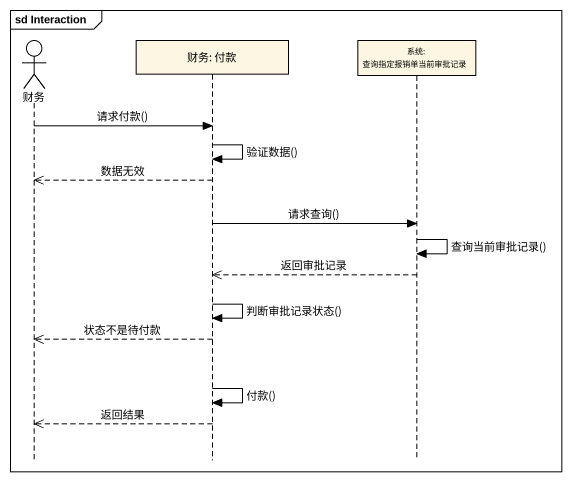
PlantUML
@startuml
mainframe sd Interaction
hide footbox
actor 财务
participant "财务: 付款" as 财务_付款
participant "系统: 查询指定报销单当前审批记录" as 系统_查询指定报销单当前审批记录

财务 -> 财务_付款 : 请求付款()
财务_付款 -> 财务_付款 : 验证数据()
财务_付款 -->> 财务 : 数据无效
财务_付款 -> 系统_查询指定报销单当前审批记录 : 请求查询()
系统_查询指定报销单当前审批记录 -> 系统_查询指定报销单当前审批记录 : 查询当前审批记录()
系统_查询指定报销单当前审批记录 -->> 财务_付款 : 返回审批记录
财务_付款 -> 财务_付款 : 判断审批记录状态()
财务_付款 -->> 财务 : 状态不是待付款
财务_付款 -> 财务_付款 : 付款()
财务_付款 -->> 财务 : 返回结果
@enduml
